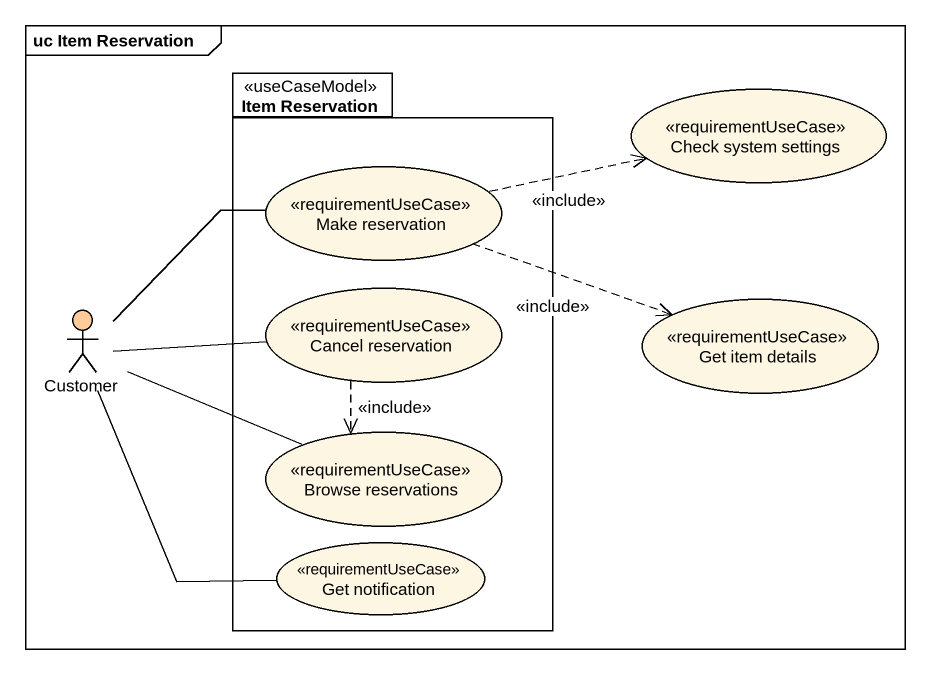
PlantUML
@startuml
mainframe uc Item Reservation
package "Item Reservation" as Item_Reservation <<useCaseModel>> {
  usecase "Make reservation" as Make_reservation <<requirementUseCase>>
  usecase "Cancel reservation" as Cancel_reservation <<requirementUseCase>>
  usecase "Browse reservations" as Browse_reservations <<requirementUseCase>>
  usecase "Get notification" as Get_notification <<requirementUseCase>>
}
usecase "Check system settings" as Check_system_settings <<requirementUseCase>>
actor Customer #FFCC99
usecase "Get item details" as Get_item_details <<requirementUseCase>>
Make_reservation .right.> Check_system_settings : <<include>>
Make_reservation .right.> Get_item_details : <<include>>
Customer -right- Make_reservation
Cancel_reservation -left- Customer
Cancel_reservation ..> Browse_reservations : <<include>>
Browse_reservations -left- Customer
Get_notification -up- Customer
@enduml
